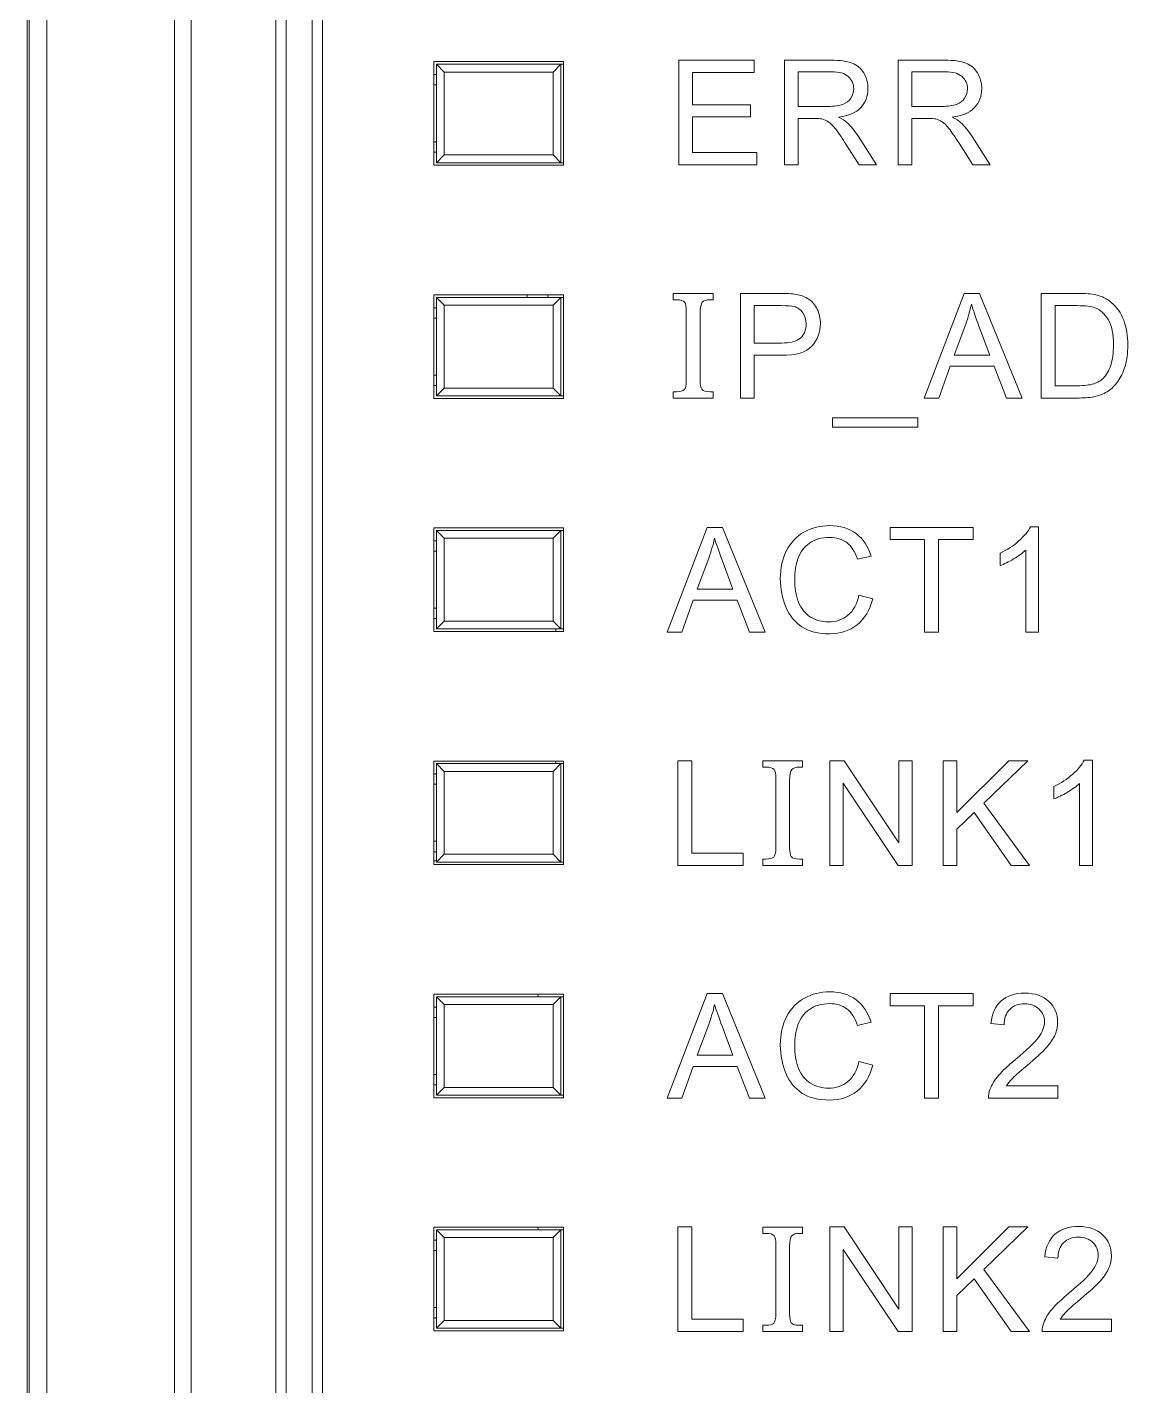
# Model space of a CAD drawing. Header units: millimetres. Extents: x 33157 to 59611, y -29750 to 1750.
# Drawn here: x 53729.31 to 53750.55, y 429.13 to 455.36 of the extents above; entities that cross this region are included whole.
import ezdxf

# ---------------------------------------------------------------- set-up
doc = ezdxf.new("R2010")
doc.units = ezdxf.units.MM
doc.layers.get('0').update_dxf_attribs({"lineweight": 18})

msp = doc.modelspace()

# ---------------------------------------------------------------- linework, layer by layer
at = {"lineweight": 9}
for p, q in [((53729.313, 478.445), (53729.313, 379.945)), ((53729.351, 477.781), (53729.351, 380.609)), ((53729.693, 477.781), (53729.693, 380.609)), ((53732.159, 473.464), (53732.159, 384.925)), ((53732.475, 473.464), (53732.475, 384.925)), ((53734.113, 473.195), (53734.113, 385.195)), ((53734.313, 473.195), (53734.313, 385.195)), ((53734.813, 473.195), (53734.813, 385.195)), ((53735.013, 473.195), (53735.013, 385.195)), ((53737.163, 454.695), (53737.163, 452.695)), ((53737.213, 454.645), (53737.213, 452.745)), ((53739.613, 454.645), (53739.613, 452.745)), ((53739.663, 454.695), (53739.663, 452.695)), ((53737.363, 454.495), (53737.363, 452.895)), ((53739.463, 454.495), (53739.463, 452.895)), ((53737.163, 450.195), (53737.163, 448.195)), ((53737.213, 450.145), (53737.213, 448.245)), ((53738.963, 450.195), (53738.963, 450.145)), ((53739.363, 450.195), (53739.363, 450.145)), ((53739.613, 450.145), (53739.613, 448.245)), ((53739.663, 450.195), (53739.663, 448.195)), ((53737.363, 449.995), (53737.363, 448.395)), ((53739.463, 449.995), (53739.463, 448.395)), ((53737.163, 445.695), (53737.163, 443.695)), ((53737.213, 445.645), (53737.213, 443.745)), ((53739.613, 445.645), (53739.613, 443.745)), ((53739.663, 445.695), (53739.663, 443.695)), ((53737.363, 445.495), (53737.363, 443.895)), ((53739.463, 445.495), (53739.463, 443.895)), ((53739.513, 443.745), (53739.513, 443.695)), ((53737.163, 441.195), (53737.163, 439.195)), ((53737.213, 441.145), (53737.213, 439.245)), ((53739.513, 441.195), (53739.513, 441.145)), ((53739.613, 441.145), (53739.613, 439.245)), ((53739.663, 441.195), (53739.663, 439.195)), ((53737.363, 440.995), (53737.363, 439.395)), ((53739.463, 440.995), (53739.463, 439.395)), ((53737.163, 436.695), (53737.163, 434.695)), ((53739.663, 436.695), (53739.663, 434.695)), ((53737.213, 436.645), (53737.213, 434.745)), ((53737.363, 436.495), (53737.363, 434.895)), ((53739.463, 436.495), (53739.463, 434.895)), ((53739.613, 436.645), (53739.613, 434.745)), ((53737.163, 432.195), (53737.163, 430.195)), ((53737.213, 432.145), (53737.213, 430.245)), ((53737.363, 431.995), (53737.363, 430.395)), ((53739.463, 431.995), (53739.463, 430.395)), ((53739.613, 432.145), (53739.613, 430.245)), ((53739.663, 432.195), (53739.663, 430.195))]:
    msp.add_line(p, q, dxfattribs=at)
for points, knots in [([(53743.925, 452.702), (53743.925, 452.702), (53743.925, 454.722), (53743.925, 454.722), (53743.925, 454.722), (53744.821, 454.722), (53744.821, 454.722), (53745.001, 454.722), (53745.138, 454.704), (53745.231, 454.668), (53745.325, 454.632), (53745.4, 454.568), (53745.456, 454.476), (53745.512, 454.384), (53745.539, 454.283), (53745.539, 454.172), (53745.539, 454.028), (53745.493, 453.907), (53745.4, 453.809), (53745.307, 453.711), (53745.164, 453.649), (53744.971, 453.622), (53745.042, 453.588), (53745.095, 453.554), (53745.132, 453.521), (53745.21, 453.45), (53745.284, 453.36), (53745.353, 453.252), (53745.353, 453.252), (53745.703, 452.702), (53745.703, 452.702), (53745.703, 452.702), (53745.369, 452.702), (53745.369, 452.702), (53745.369, 452.702), (53745.101, 453.122), (53745.101, 453.122), (53745.024, 453.244), (53744.959, 453.337), (53744.909, 453.401), (53744.858, 453.466), (53744.813, 453.51), (53744.773, 453.536), (53744.734, 453.562), (53744.693, 453.579), (53744.651, 453.59), (53744.621, 453.596), (53744.572, 453.599), (53744.503, 453.599), (53744.503, 453.599), (53744.193, 453.599), (53744.193, 453.599), (53744.193, 453.599), (53744.193, 452.702), (53744.193, 452.702), (53744.193, 452.702), (53743.925, 452.702), (53743.925, 452.702)], [0, 0, 0, 0, 133197.134894, 133197.134894, 133197.134894, 266394.269788, 266394.269788, 266394.269788, 399591.404682, 399591.404682, 399591.404682, 532788.539577, 532788.539577, 532788.539577, 665985.674471, 665985.674471, 665985.674471, 799182.809365, 799182.809365, 799182.809365, 932379.944259, 932379.944259, 932379.944259, 1065577.079153, 1065577.079153, 1065577.079153, 1198774.214047, 1198774.214047, 1198774.214047, 1331971.348941, 1331971.348941, 1331971.348941, 1465168.483835, 1465168.483835, 1465168.483835, 1598365.61873, 1598365.61873, 1598365.61873, 1731562.753624, 1731562.753624, 1731562.753624, 1864759.888518, 1864759.888518, 1864759.888518, 1997957.023412, 1997957.023412, 1997957.023412, 2131154.158306, 2131154.158306, 2131154.158306, 2264351.2932, 2264351.2932, 2264351.2932, 2397548.428094, 2397548.428094, 2397548.428094, 2530745.562988, 2530745.562988, 2530745.562988, 2530745.562988]), ([(53746.12, 452.702), (53746.12, 452.702), (53746.12, 454.722), (53746.12, 454.722), (53746.12, 454.722), (53747.015, 454.722), (53747.015, 454.722), (53747.196, 454.722), (53747.333, 454.704), (53747.426, 454.668), (53747.52, 454.632), (53747.595, 454.568), (53747.65, 454.476), (53747.706, 454.384), (53747.734, 454.283), (53747.734, 454.172), (53747.734, 454.028), (53747.688, 453.907), (53747.595, 453.809), (53747.502, 453.711), (53747.359, 453.649), (53747.166, 453.622), (53747.237, 453.588), (53747.29, 453.554), (53747.327, 453.521), (53747.405, 453.45), (53747.479, 453.36), (53747.548, 453.252), (53747.548, 453.252), (53747.897, 452.702), (53747.897, 452.702), (53747.897, 452.702), (53747.563, 452.702), (53747.563, 452.702), (53747.563, 452.702), (53747.296, 453.122), (53747.296, 453.122), (53747.219, 453.244), (53747.154, 453.337), (53747.104, 453.401), (53747.053, 453.466), (53747.008, 453.51), (53746.968, 453.536), (53746.928, 453.562), (53746.888, 453.579), (53746.846, 453.59), (53746.816, 453.596), (53746.767, 453.599), (53746.698, 453.599), (53746.698, 453.599), (53746.388, 453.599), (53746.388, 453.599), (53746.388, 453.599), (53746.388, 452.702), (53746.388, 452.702), (53746.388, 452.702), (53746.12, 452.702), (53746.12, 452.702)], [0, 0, 0, 0, 133202.597086, 133202.597086, 133202.597086, 266405.194172, 266405.194172, 266405.194172, 399607.791258, 399607.791258, 399607.791258, 532810.388344, 532810.388344, 532810.388344, 666012.98543, 666012.98543, 666012.98543, 799215.582516, 799215.582516, 799215.582516, 932418.179602, 932418.179602, 932418.179602, 1065620.776688, 1065620.776688, 1065620.776688, 1198823.373773, 1198823.373773, 1198823.373773, 1332025.970859, 1332025.970859, 1332025.970859, 1465228.567945, 1465228.567945, 1465228.567945, 1598431.165031, 1598431.165031, 1598431.165031, 1731633.762117, 1731633.762117, 1731633.762117, 1864836.359203, 1864836.359203, 1864836.359203, 1998038.956289, 1998038.956289, 1998038.956289, 2131241.553375, 2131241.553375, 2131241.553375, 2264444.150461, 2264444.150461, 2264444.150461, 2397646.747547, 2397646.747547, 2397646.747547, 2530849.344633, 2530849.344633, 2530849.344633, 2530849.344633]), ([(53741.886, 452.702), (53741.886, 452.702), (53741.886, 454.722), (53741.886, 454.722), (53741.886, 454.722), (53743.345, 454.722), (53743.345, 454.722), (53743.345, 454.722), (53743.345, 454.485), (53743.345, 454.485), (53743.345, 454.485), (53742.154, 454.485), (53742.154, 454.485), (53742.154, 454.485), (53742.154, 453.864), (53742.154, 453.864), (53742.154, 453.864), (53743.269, 453.864), (53743.269, 453.864), (53743.269, 453.864), (53743.269, 453.627), (53743.269, 453.627), (53743.269, 453.627), (53742.154, 453.627), (53742.154, 453.627), (53742.154, 453.627), (53742.154, 452.939), (53742.154, 452.939), (53742.154, 452.939), (53743.393, 452.939), (53743.393, 452.939), (53743.393, 452.939), (53743.393, 452.702), (53743.393, 452.702), (53743.393, 452.702), (53741.886, 452.702), (53741.886, 452.702)], [0, 0, 0, 0, 135502.079465, 135502.079465, 135502.079465, 271004.158931, 271004.158931, 271004.158931, 406506.238396, 406506.238396, 406506.238396, 542008.317861, 542008.317861, 542008.317861, 677510.397327, 677510.397327, 677510.397327, 813012.476792, 813012.476792, 813012.476792, 948514.556257, 948514.556257, 948514.556257, 1084016.635722, 1084016.635722, 1084016.635722, 1219518.715188, 1219518.715188, 1219518.715188, 1355020.794653, 1355020.794653, 1355020.794653, 1490522.874118, 1490522.874118, 1490522.874118, 1626024.953584, 1626024.953584, 1626024.953584, 1626024.953584]), ([(53744.193, 453.831), (53744.193, 453.831), (53744.767, 453.831), (53744.767, 453.831), (53744.889, 453.831), (53744.984, 453.843), (53745.053, 453.869), (53745.122, 453.894), (53745.174, 453.934), (53745.209, 453.99), (53745.245, 454.046), (53745.263, 454.106), (53745.263, 454.171), (53745.263, 454.267), (53745.228, 454.346), (53745.159, 454.407), (53745.09, 454.469), (53744.981, 454.499), (53744.832, 454.499), (53744.832, 454.499), (53744.193, 454.499), (53744.193, 454.499), (53744.193, 454.499), (53744.193, 453.831), (53744.193, 453.831)], [0, 0, 0, 0, 138666.66997, 138666.66997, 138666.66997, 277333.33994, 277333.33994, 277333.33994, 416000.00991, 416000.00991, 416000.00991, 554666.67988, 554666.67988, 554666.67988, 693333.34985, 693333.34985, 693333.34985, 832000.019821, 832000.019821, 832000.019821, 970666.689791, 970666.689791, 970666.689791, 1109333.359761, 1109333.359761, 1109333.359761, 1109333.359761]), ([(53746.388, 453.831), (53746.388, 453.831), (53746.962, 453.831), (53746.962, 453.831), (53747.084, 453.831), (53747.179, 453.843), (53747.248, 453.869), (53747.317, 453.894), (53747.369, 453.934), (53747.404, 453.99), (53747.44, 454.046), (53747.458, 454.106), (53747.458, 454.171), (53747.458, 454.267), (53747.423, 454.346), (53747.354, 454.407), (53747.285, 454.469), (53747.176, 454.499), (53747.027, 454.499), (53747.027, 454.499), (53746.388, 454.499), (53746.388, 454.499), (53746.388, 454.499), (53746.388, 453.831), (53746.388, 453.831)], [0, 0, 0, 0, 138672.356789, 138672.356789, 138672.356789, 277344.713579, 277344.713579, 277344.713579, 416017.070368, 416017.070368, 416017.070368, 554689.427158, 554689.427158, 554689.427158, 693361.783947, 693361.783947, 693361.783947, 832034.140736, 832034.140736, 832034.140736, 970706.497526, 970706.497526, 970706.497526, 1109378.854315, 1109378.854315, 1109378.854315, 1109378.854315]), ([(53746.621, 448.202), (53746.621, 448.202), (53747.397, 450.222), (53747.397, 450.222), (53747.397, 450.222), (53747.691, 450.222), (53747.691, 450.222), (53747.691, 450.222), (53748.513, 448.202), (53748.513, 448.202), (53748.513, 448.202), (53748.209, 448.202), (53748.209, 448.202), (53748.209, 448.202), (53747.975, 448.814), (53747.975, 448.814), (53747.975, 448.814), (53747.124, 448.814), (53747.124, 448.814), (53747.124, 448.814), (53746.905, 448.202), (53746.905, 448.202), (53746.905, 448.202), (53746.621, 448.202), (53746.621, 448.202)], [0, 0, 0, 0, 138676.656331, 138676.656331, 138676.656331, 277353.312662, 277353.312662, 277353.312662, 416029.968993, 416029.968993, 416029.968993, 554706.625324, 554706.625324, 554706.625324, 693383.281655, 693383.281655, 693383.281655, 832059.937986, 832059.937986, 832059.937986, 970736.594317, 970736.594317, 970736.594317, 1109413.250648, 1109413.250648, 1109413.250648, 1109413.250648]), ([(53748.882, 448.202), (53748.882, 448.202), (53748.882, 450.222), (53748.882, 450.222), (53748.882, 450.222), (53749.578, 450.222), (53749.578, 450.222), (53749.735, 450.222), (53749.855, 450.213), (53749.938, 450.194), (53750.054, 450.167), (53750.153, 450.118), (53750.234, 450.049), (53750.341, 449.959), (53750.421, 449.844), (53750.473, 449.704), (53750.527, 449.563), (53750.553, 449.403), (53750.553, 449.223), (53750.553, 449.07), (53750.535, 448.934), (53750.499, 448.815), (53750.464, 448.697), (53750.417, 448.598), (53750.361, 448.521), (53750.305, 448.443), (53750.244, 448.382), (53750.177, 448.338), (53750.111, 448.293), (53750.03, 448.259), (53749.936, 448.236), (53749.842, 448.213), (53749.734, 448.202), (53749.611, 448.202), (53749.611, 448.202), (53748.882, 448.202), (53748.882, 448.202)], [0, 0, 0, 0, 135528.47546, 135528.47546, 135528.47546, 271056.95092, 271056.95092, 271056.95092, 406585.42638, 406585.42638, 406585.42638, 542113.90184, 542113.90184, 542113.90184, 677642.377299, 677642.377299, 677642.377299, 813170.852759, 813170.852759, 813170.852759, 948699.328219, 948699.328219, 948699.328219, 1084227.803679, 1084227.803679, 1084227.803679, 1219756.279139, 1219756.279139, 1219756.279139, 1355284.754599, 1355284.754599, 1355284.754599, 1490813.230059, 1490813.230059, 1490813.230059, 1626341.705519, 1626341.705519, 1626341.705519, 1626341.705519]), ([(53741.781, 450.22), (53741.781, 450.22), (53742.552, 450.22), (53742.552, 450.22), (53742.552, 450.22), (53742.552, 450.098), (53742.552, 450.098), (53742.552, 450.098), (53742.493, 450.098), (53742.493, 450.098), (53742.419, 450.098), (53742.369, 450.083), (53742.341, 450.052), (53742.314, 450.022), (53742.3, 449.952), (53742.3, 449.843), (53742.3, 449.843), (53742.3, 448.543), (53742.3, 448.543), (53742.3, 448.46), (53742.311, 448.402), (53742.333, 448.371), (53742.354, 448.339), (53742.408, 448.323), (53742.493, 448.323), (53742.493, 448.323), (53742.552, 448.323), (53742.552, 448.323), (53742.552, 448.323), (53742.552, 448.202), (53742.552, 448.202), (53742.552, 448.202), (53741.781, 448.202), (53741.781, 448.202), (53741.781, 448.202), (53741.781, 448.323), (53741.781, 448.323), (53741.781, 448.323), (53741.844, 448.323), (53741.844, 448.323), (53741.917, 448.323), (53741.967, 448.336), (53741.993, 448.362), (53742.02, 448.387), (53742.033, 448.448), (53742.033, 448.543), (53742.033, 448.543), (53742.033, 449.873), (53742.033, 449.873), (53742.033, 449.962), (53742.022, 450.022), (53742.001, 450.052), (53741.979, 450.083), (53741.927, 450.098), (53741.844, 450.098), (53741.844, 450.098), (53741.781, 450.098), (53741.781, 450.098), (53741.781, 450.098), (53741.781, 450.22), (53741.781, 450.22)], [0, 0, 0, 0, 132987.704394, 132987.704394, 132987.704394, 265975.408788, 265975.408788, 265975.408788, 398963.113182, 398963.113182, 398963.113182, 531950.817576, 531950.817576, 531950.817576, 664938.52197, 664938.52197, 664938.52197, 797926.226364, 797926.226364, 797926.226364, 930913.930758, 930913.930758, 930913.930758, 1063901.635152, 1063901.635152, 1063901.635152, 1196889.339546, 1196889.339546, 1196889.339546, 1329877.04394, 1329877.04394, 1329877.04394, 1462864.748334, 1462864.748334, 1462864.748334, 1595852.452728, 1595852.452728, 1595852.452728, 1728840.157122, 1728840.157122, 1728840.157122, 1861827.861516, 1861827.861516, 1861827.861516, 1994815.56591, 1994815.56591, 1994815.56591, 2127803.270304, 2127803.270304, 2127803.270304, 2260790.974698, 2260790.974698, 2260790.974698, 2393778.679092, 2393778.679092, 2393778.679092, 2526766.383486, 2526766.383486, 2526766.383486, 2659754.08788, 2659754.08788, 2659754.08788, 2659754.08788]), ([(53743.077, 448.202), (53743.077, 448.202), (53743.077, 450.222), (53743.077, 450.222), (53743.077, 450.222), (53743.84, 450.222), (53743.84, 450.222), (53743.974, 450.222), (53744.077, 450.216), (53744.148, 450.203), (53744.247, 450.187), (53744.33, 450.155), (53744.398, 450.109), (53744.465, 450.063), (53744.519, 449.998), (53744.56, 449.914), (53744.601, 449.831), (53744.621, 449.739), (53744.621, 449.639), (53744.621, 449.468), (53744.567, 449.323), (53744.457, 449.204), (53744.348, 449.085), (53744.15, 449.026), (53743.864, 449.026), (53743.864, 449.026), (53743.345, 449.026), (53743.345, 449.026), (53743.345, 449.026), (53743.345, 448.202), (53743.345, 448.202), (53743.345, 448.202), (53743.077, 448.202), (53743.077, 448.202)], [0, 0, 0, 0, 136106.858017, 136106.858017, 136106.858017, 272213.716034, 272213.716034, 272213.716034, 408320.57405, 408320.57405, 408320.57405, 544427.432067, 544427.432067, 544427.432067, 680534.290084, 680534.290084, 680534.290084, 816641.148101, 816641.148101, 816641.148101, 952748.006118, 952748.006118, 952748.006118, 1088854.864135, 1088854.864135, 1088854.864135, 1224961.722151, 1224961.722151, 1224961.722151, 1361068.580168, 1361068.580168, 1361068.580168, 1497175.438185, 1497175.438185, 1497175.438185, 1497175.438185]), ([(53743.345, 449.263), (53743.345, 449.263), (53743.868, 449.263), (53743.868, 449.263), (53744.041, 449.263), (53744.163, 449.295), (53744.236, 449.359), (53744.308, 449.424), (53744.345, 449.514), (53744.345, 449.631), (53744.345, 449.715), (53744.323, 449.788), (53744.281, 449.848), (53744.238, 449.908), (53744.181, 449.948), (53744.112, 449.968), (53744.067, 449.979), (53743.983, 449.985), (53743.862, 449.985), (53743.862, 449.985), (53743.345, 449.985), (53743.345, 449.985), (53743.345, 449.985), (53743.345, 449.263), (53743.345, 449.263)], [0, 0, 0, 0, 138669.903416, 138669.903416, 138669.903416, 277339.806832, 277339.806832, 277339.806832, 416009.710248, 416009.710248, 416009.710248, 554679.613664, 554679.613664, 554679.613664, 693349.51708, 693349.51708, 693349.51708, 832019.420496, 832019.420496, 832019.420496, 970689.323911, 970689.323911, 970689.323911, 1109359.227327, 1109359.227327, 1109359.227327, 1109359.227327]), ([(53747.203, 449.031), (53747.203, 449.031), (53747.891, 449.031), (53747.891, 449.031), (53747.891, 449.031), (53747.681, 449.592), (53747.681, 449.592), (53747.617, 449.762), (53747.569, 449.903), (53747.536, 450.014), (53747.508, 449.882), (53747.471, 449.753), (53747.424, 449.625), (53747.424, 449.625), (53747.203, 449.031), (53747.203, 449.031)], [0, 0, 0, 0, 144400.86794, 144400.86794, 144400.86794, 288801.73588, 288801.73588, 288801.73588, 433202.60382, 433202.60382, 433202.60382, 577603.471759, 577603.471759, 577603.471759, 722004.339699, 722004.339699, 722004.339699, 722004.339699]), ([(53749.15, 448.439), (53749.15, 448.439), (53749.581, 448.439), (53749.581, 448.439), (53749.714, 448.439), (53749.819, 448.451), (53749.894, 448.476), (53749.97, 448.501), (53750.03, 448.536), (53750.075, 448.581), (53750.139, 448.644), (53750.188, 448.73), (53750.223, 448.837), (53750.258, 448.944), (53750.276, 449.074), (53750.276, 449.227), (53750.276, 449.439), (53750.242, 449.602), (53750.172, 449.715), (53750.103, 449.829), (53750.019, 449.905), (53749.92, 449.944), (53749.848, 449.972), (53749.733, 449.985), (53749.574, 449.985), (53749.574, 449.985), (53749.15, 449.985), (53749.15, 449.985), (53749.15, 449.985), (53749.15, 448.439), (53749.15, 448.439)], [0, 0, 0, 0, 136793.23442, 136793.23442, 136793.23442, 273586.468839, 273586.468839, 273586.468839, 410379.703259, 410379.703259, 410379.703259, 547172.937678, 547172.937678, 547172.937678, 683966.172098, 683966.172098, 683966.172098, 820759.406517, 820759.406517, 820759.406517, 957552.640937, 957552.640937, 957552.640937, 1094345.875357, 1094345.875357, 1094345.875357, 1231139.109776, 1231139.109776, 1231139.109776, 1367932.344196, 1367932.344196, 1367932.344196, 1367932.344196]), ([(53744.857, 447.64), (53744.857, 447.64), (53744.857, 447.818), (53744.857, 447.818), (53744.857, 447.818), (53746.499, 447.818), (53746.499, 447.818), (53746.499, 447.818), (53746.499, 447.64), (53746.499, 447.64), (53746.499, 447.64), (53744.857, 447.64), (53744.857, 447.64)], [0, 0, 0, 0, 148138.391276, 148138.391276, 148138.391276, 296276.782553, 296276.782553, 296276.782553, 444415.173829, 444415.173829, 444415.173829, 592553.565106, 592553.565106, 592553.565106, 592553.565106]), ([(53741.663, 443.685), (53741.663, 443.685), (53742.438, 445.705), (53742.438, 445.705), (53742.438, 445.705), (53742.732, 445.705), (53742.732, 445.705), (53742.732, 445.705), (53743.555, 443.685), (53743.555, 443.685), (53743.555, 443.685), (53743.25, 443.685), (53743.25, 443.685), (53743.25, 443.685), (53743.017, 444.297), (53743.017, 444.297), (53743.017, 444.297), (53742.166, 444.297), (53742.166, 444.297), (53742.166, 444.297), (53741.946, 443.685), (53741.946, 443.685), (53741.946, 443.685), (53741.663, 443.685), (53741.663, 443.685)], [0, 0, 0, 0, 138669.591331, 138669.591331, 138669.591331, 277339.182662, 277339.182662, 277339.182662, 416008.773992, 416008.773992, 416008.773992, 554678.365323, 554678.365323, 554678.365323, 693347.956654, 693347.956654, 693347.956654, 832017.547985, 832017.547985, 832017.547985, 970687.139315, 970687.139315, 970687.139315, 1109356.730646, 1109356.730646, 1109356.730646, 1109356.730646]), ([(53745.363, 444.394), (53745.363, 444.394), (53745.631, 444.326), (53745.631, 444.326), (53745.575, 444.106), (53745.474, 443.939), (53745.329, 443.824), (53745.184, 443.709), (53745.006, 443.651), (53744.796, 443.651), (53744.578, 443.651), (53744.401, 443.695), (53744.265, 443.784), (53744.129, 443.872), (53744.025, 444.001), (53743.954, 444.169), (53743.883, 444.337), (53743.847, 444.517), (53743.847, 444.71), (53743.847, 444.92), (53743.887, 445.104), (53743.968, 445.26), (53744.048, 445.417), (53744.163, 445.536), (53744.311, 445.617), (53744.459, 445.699), (53744.622, 445.739), (53744.8, 445.739), (53745.002, 445.739), (53745.172, 445.688), (53745.309, 445.585), (53745.447, 445.482), (53745.543, 445.338), (53745.597, 445.151), (53745.597, 445.151), (53745.335, 445.089), (53745.335, 445.089), (53745.288, 445.236), (53745.22, 445.343), (53745.131, 445.41), (53745.042, 445.477), (53744.93, 445.511), (53744.795, 445.511), (53744.64, 445.511), (53744.511, 445.474), (53744.407, 445.399), (53744.303, 445.325), (53744.229, 445.225), (53744.187, 445.1), (53744.145, 444.974), (53744.124, 444.845), (53744.124, 444.712), (53744.124, 444.54), (53744.149, 444.39), (53744.199, 444.262), (53744.249, 444.133), (53744.326, 444.038), (53744.432, 443.974), (53744.537, 443.911), (53744.651, 443.879), (53744.774, 443.879), (53744.923, 443.879), (53745.049, 443.923), (53745.153, 444.009), (53745.256, 444.095), (53745.326, 444.223), (53745.363, 444.394)], [0, 0, 0, 0, 132652.966454, 132652.966454, 132652.966454, 265305.932909, 265305.932909, 265305.932909, 397958.899363, 397958.899363, 397958.899363, 530611.865817, 530611.865817, 530611.865817, 663264.832272, 663264.832272, 663264.832272, 795917.798726, 795917.798726, 795917.798726, 928570.76518, 928570.76518, 928570.76518, 1061223.731634, 1061223.731634, 1061223.731634, 1193876.698089, 1193876.698089, 1193876.698089, 1326529.664543, 1326529.664543, 1326529.664543, 1459182.630997, 1459182.630997, 1459182.630997, 1591835.597452, 1591835.597452, 1591835.597452, 1724488.563906, 1724488.563906, 1724488.563906, 1857141.53036, 1857141.53036, 1857141.53036, 1989794.496815, 1989794.496815, 1989794.496815, 2122447.463269, 2122447.463269, 2122447.463269, 2255100.429723, 2255100.429723, 2255100.429723, 2387753.396178, 2387753.396178, 2387753.396178, 2520406.362632, 2520406.362632, 2520406.362632, 2653059.329086, 2653059.329086, 2653059.329086, 2785712.29554, 2785712.29554, 2785712.29554, 2918365.261995, 2918365.261995, 2918365.261995, 2918365.261995]), ([(53746.632, 443.685), (53746.632, 443.685), (53746.632, 445.468), (53746.632, 445.468), (53746.632, 445.468), (53745.966, 445.468), (53745.966, 445.468), (53745.966, 445.468), (53745.966, 445.705), (53745.966, 445.705), (53745.966, 445.705), (53747.566, 445.705), (53747.566, 445.705), (53747.566, 445.705), (53747.566, 445.468), (53747.566, 445.468), (53747.566, 445.468), (53746.9, 445.468), (53746.9, 445.468), (53746.9, 445.468), (53746.9, 443.685), (53746.9, 443.685), (53746.9, 443.685), (53746.632, 443.685), (53746.632, 443.685)], [0, 0, 0, 0, 138679.797948, 138679.797948, 138679.797948, 277359.595895, 277359.595895, 277359.595895, 416039.393843, 416039.393843, 416039.393843, 554719.191791, 554719.191791, 554719.191791, 693398.989738, 693398.989738, 693398.989738, 832078.787686, 832078.787686, 832078.787686, 970758.585634, 970758.585634, 970758.585634, 1109438.383581, 1109438.383581, 1109438.383581, 1109438.383581]), ([(53748.832, 443.685), (53748.832, 443.685), (53748.583, 443.685), (53748.583, 443.685), (53748.583, 443.685), (53748.583, 445.266), (53748.583, 445.266), (53748.524, 445.209), (53748.445, 445.152), (53748.348, 445.095), (53748.251, 445.038), (53748.164, 444.995), (53748.087, 444.967), (53748.087, 444.967), (53748.087, 445.207), (53748.087, 445.207), (53748.225, 445.272), (53748.347, 445.351), (53748.451, 445.444), (53748.555, 445.537), (53748.629, 445.626), (53748.672, 445.714), (53748.672, 445.714), (53748.832, 445.714), (53748.832, 445.714), (53748.832, 445.714), (53748.832, 443.685), (53748.832, 443.685)], [0, 0, 0, 0, 137659.31609, 137659.31609, 137659.31609, 275318.63218, 275318.63218, 275318.63218, 412977.94827, 412977.94827, 412977.94827, 550637.26436, 550637.26436, 550637.26436, 688296.58045, 688296.58045, 688296.58045, 825955.89654, 825955.89654, 825955.89654, 963615.21263, 963615.21263, 963615.21263, 1101274.528721, 1101274.528721, 1101274.528721, 1238933.844811, 1238933.844811, 1238933.844811, 1238933.844811]), ([(53742.244, 444.514), (53742.244, 444.514), (53742.933, 444.514), (53742.933, 444.514), (53742.933, 444.514), (53742.722, 445.075), (53742.722, 445.075), (53742.659, 445.245), (53742.611, 445.386), (53742.577, 445.497), (53742.549, 445.365), (53742.512, 445.236), (53742.466, 445.108), (53742.466, 445.108), (53742.244, 444.514), (53742.244, 444.514)], [0, 0, 0, 0, 144393.064402, 144393.064402, 144393.064402, 288786.128805, 288786.128805, 288786.128805, 433179.193207, 433179.193207, 433179.193207, 577572.25761, 577572.25761, 577572.25761, 721965.322012, 721965.322012, 721965.322012, 721965.322012]), ([(53741.869, 439.181), (53741.869, 439.181), (53741.869, 441.201), (53741.869, 441.201), (53741.869, 441.201), (53742.137, 441.201), (53742.137, 441.201), (53742.137, 441.201), (53742.137, 439.418), (53742.137, 439.418), (53742.137, 439.418), (53743.13, 439.418), (53743.13, 439.418), (53743.13, 439.418), (53743.13, 439.181), (53743.13, 439.181), (53743.13, 439.181), (53741.869, 439.181), (53741.869, 439.181)], [0, 0, 0, 0, 141829.019244, 141829.019244, 141829.019244, 283658.038488, 283658.038488, 283658.038488, 425487.057732, 425487.057732, 425487.057732, 567316.076975, 567316.076975, 567316.076975, 709145.096219, 709145.096219, 709145.096219, 850974.115463, 850974.115463, 850974.115463, 850974.115463]), ([(53743.508, 441.199), (53743.508, 441.199), (53744.278, 441.199), (53744.278, 441.199), (53744.278, 441.199), (53744.278, 441.077), (53744.278, 441.077), (53744.278, 441.077), (53744.219, 441.077), (53744.219, 441.077), (53744.146, 441.077), (53744.096, 441.062), (53744.068, 441.031), (53744.04, 441.001), (53744.026, 440.931), (53744.026, 440.822), (53744.026, 440.822), (53744.026, 439.521), (53744.026, 439.521), (53744.026, 439.438), (53744.037, 439.381), (53744.059, 439.349), (53744.081, 439.318), (53744.134, 439.302), (53744.219, 439.302), (53744.219, 439.302), (53744.278, 439.302), (53744.278, 439.302), (53744.278, 439.302), (53744.278, 439.181), (53744.278, 439.181), (53744.278, 439.181), (53743.508, 439.181), (53743.508, 439.181), (53743.508, 439.181), (53743.508, 439.302), (53743.508, 439.302), (53743.508, 439.302), (53743.57, 439.302), (53743.57, 439.302), (53743.643, 439.302), (53743.693, 439.315), (53743.72, 439.341), (53743.746, 439.366), (53743.76, 439.427), (53743.76, 439.521), (53743.76, 439.521), (53743.76, 440.852), (53743.76, 440.852), (53743.76, 440.941), (53743.749, 441.001), (53743.727, 441.031), (53743.705, 441.062), (53743.653, 441.077), (53743.57, 441.077), (53743.57, 441.077), (53743.508, 441.077), (53743.508, 441.077), (53743.508, 441.077), (53743.508, 441.199), (53743.508, 441.199)], [0, 0, 0, 0, 133003.070785, 133003.070785, 133003.070785, 266006.141571, 266006.141571, 266006.141571, 399009.212356, 399009.212356, 399009.212356, 532012.283141, 532012.283141, 532012.283141, 665015.353926, 665015.353926, 665015.353926, 798018.424712, 798018.424712, 798018.424712, 931021.495497, 931021.495497, 931021.495497, 1064024.566282, 1064024.566282, 1064024.566282, 1197027.637067, 1197027.637067, 1197027.637067, 1330030.707853, 1330030.707853, 1330030.707853, 1463033.778638, 1463033.778638, 1463033.778638, 1596036.849423, 1596036.849423, 1596036.849423, 1729039.920208, 1729039.920208, 1729039.920208, 1862042.990994, 1862042.990994, 1862042.990994, 1995046.061779, 1995046.061779, 1995046.061779, 2128049.132564, 2128049.132564, 2128049.132564, 2261052.203349, 2261052.203349, 2261052.203349, 2394055.274135, 2394055.274135, 2394055.274135, 2527058.34492, 2527058.34492, 2527058.34492, 2660061.415705, 2660061.415705, 2660061.415705, 2660061.415705]), ([(53744.801, 439.181), (53744.801, 439.181), (53744.801, 441.201), (53744.801, 441.201), (53744.801, 441.201), (53745.076, 441.201), (53745.076, 441.201), (53745.076, 441.201), (53746.136, 439.615), (53746.136, 439.615), (53746.136, 439.615), (53746.136, 441.201), (53746.136, 441.201), (53746.136, 441.201), (53746.393, 441.201), (53746.393, 441.201), (53746.393, 441.201), (53746.393, 439.181), (53746.393, 439.181), (53746.393, 439.181), (53746.118, 439.181), (53746.118, 439.181), (53746.118, 439.181), (53745.058, 440.767), (53745.058, 440.767), (53745.058, 440.767), (53745.058, 439.181), (53745.058, 439.181), (53745.058, 439.181), (53744.801, 439.181), (53744.801, 439.181)], [0, 0, 0, 0, 136788.83187, 136788.83187, 136788.83187, 273577.663741, 273577.663741, 273577.663741, 410366.495611, 410366.495611, 410366.495611, 547155.327481, 547155.327481, 547155.327481, 683944.159351, 683944.159351, 683944.159351, 820732.991222, 820732.991222, 820732.991222, 957521.823092, 957521.823092, 957521.823092, 1094310.654962, 1094310.654962, 1094310.654962, 1231099.486832, 1231099.486832, 1231099.486832, 1367888.318703, 1367888.318703, 1367888.318703, 1367888.318703]), ([(53746.987, 439.181), (53746.987, 439.181), (53746.987, 441.201), (53746.987, 441.201), (53746.987, 441.201), (53747.255, 441.201), (53747.255, 441.201), (53747.255, 441.201), (53747.255, 440.199), (53747.255, 440.199), (53747.255, 440.199), (53748.259, 441.201), (53748.259, 441.201), (53748.259, 441.201), (53748.621, 441.201), (53748.621, 441.201), (53748.621, 441.201), (53747.774, 440.382), (53747.774, 440.382), (53747.774, 440.382), (53748.658, 439.181), (53748.658, 439.181), (53748.658, 439.181), (53748.305, 439.181), (53748.305, 439.181), (53748.305, 439.181), (53747.586, 440.2), (53747.586, 440.2), (53747.586, 440.2), (53747.255, 439.88), (53747.255, 439.88), (53747.255, 439.88), (53747.255, 439.181), (53747.255, 439.181), (53747.255, 439.181), (53746.987, 439.181), (53746.987, 439.181)], [0, 0, 0, 0, 135532.40868, 135532.40868, 135532.40868, 271064.817359, 271064.817359, 271064.817359, 406597.226039, 406597.226039, 406597.226039, 542129.634719, 542129.634719, 542129.634719, 677662.043399, 677662.043399, 677662.043399, 813194.452078, 813194.452078, 813194.452078, 948726.860758, 948726.860758, 948726.860758, 1084259.269438, 1084259.269438, 1084259.269438, 1219791.678118, 1219791.678118, 1219791.678118, 1355324.086797, 1355324.086797, 1355324.086797, 1490856.495477, 1490856.495477, 1490856.495477, 1626388.904157, 1626388.904157, 1626388.904157, 1626388.904157]), ([(53749.87, 439.181), (53749.87, 439.181), (53749.622, 439.181), (53749.622, 439.181), (53749.622, 439.181), (53749.622, 440.762), (53749.622, 440.762), (53749.562, 440.705), (53749.484, 440.648), (53749.387, 440.591), (53749.29, 440.534), (53749.202, 440.491), (53749.125, 440.463), (53749.125, 440.463), (53749.125, 440.703), (53749.125, 440.703), (53749.264, 440.768), (53749.385, 440.847), (53749.489, 440.94), (53749.593, 441.032), (53749.667, 441.122), (53749.71, 441.21), (53749.71, 441.21), (53749.87, 441.21), (53749.87, 441.21), (53749.87, 441.21), (53749.87, 439.181), (53749.87, 439.181)], [0, 0, 0, 0, 137667.461016, 137667.461016, 137667.461016, 275334.922032, 275334.922032, 275334.922032, 413002.383049, 413002.383049, 413002.383049, 550669.844065, 550669.844065, 550669.844065, 688337.305081, 688337.305081, 688337.305081, 826004.766097, 826004.766097, 826004.766097, 963672.227113, 963672.227113, 963672.227113, 1101339.68813, 1101339.68813, 1101339.68813, 1239007.149146, 1239007.149146, 1239007.149146, 1239007.149146]), ([(53741.663, 434.685), (53741.663, 434.685), (53742.438, 436.705), (53742.438, 436.705), (53742.438, 436.705), (53742.732, 436.705), (53742.732, 436.705), (53742.732, 436.705), (53743.555, 434.685), (53743.555, 434.685), (53743.555, 434.685), (53743.25, 434.685), (53743.25, 434.685), (53743.25, 434.685), (53743.017, 435.297), (53743.017, 435.297), (53743.017, 435.297), (53742.166, 435.297), (53742.166, 435.297), (53742.166, 435.297), (53741.946, 434.685), (53741.946, 434.685), (53741.946, 434.685), (53741.663, 434.685), (53741.663, 434.685)], [0, 0, 0, 0, 138681.114643, 138681.114643, 138681.114643, 277362.229285, 277362.229285, 277362.229285, 416043.343928, 416043.343928, 416043.343928, 554724.45857, 554724.45857, 554724.45857, 693405.573213, 693405.573213, 693405.573213, 832086.687855, 832086.687855, 832086.687855, 970767.802498, 970767.802498, 970767.802498, 1109448.91714, 1109448.91714, 1109448.91714, 1109448.91714]), ([(53745.363, 435.394), (53745.363, 435.394), (53745.631, 435.326), (53745.631, 435.326), (53745.575, 435.106), (53745.474, 434.939), (53745.329, 434.824), (53745.184, 434.709), (53745.006, 434.651), (53744.796, 434.651), (53744.578, 434.651), (53744.401, 434.695), (53744.265, 434.784), (53744.129, 434.872), (53744.025, 435.001), (53743.954, 435.169), (53743.883, 435.337), (53743.847, 435.517), (53743.847, 435.71), (53743.847, 435.92), (53743.887, 436.104), (53743.968, 436.26), (53744.048, 436.417), (53744.163, 436.536), (53744.311, 436.617), (53744.459, 436.699), (53744.622, 436.739), (53744.8, 436.739), (53745.002, 436.739), (53745.172, 436.688), (53745.309, 436.585), (53745.447, 436.482), (53745.543, 436.338), (53745.597, 436.151), (53745.597, 436.151), (53745.335, 436.089), (53745.335, 436.089), (53745.288, 436.236), (53745.22, 436.343), (53745.131, 436.41), (53745.042, 436.477), (53744.93, 436.511), (53744.795, 436.511), (53744.64, 436.511), (53744.511, 436.474), (53744.407, 436.399), (53744.303, 436.325), (53744.229, 436.225), (53744.187, 436.1), (53744.145, 435.974), (53744.124, 435.845), (53744.124, 435.712), (53744.124, 435.54), (53744.149, 435.39), (53744.199, 435.262), (53744.249, 435.133), (53744.326, 435.038), (53744.432, 434.974), (53744.537, 434.911), (53744.651, 434.879), (53744.774, 434.879), (53744.923, 434.879), (53745.049, 434.923), (53745.153, 435.009), (53745.256, 435.095), (53745.326, 435.223), (53745.363, 435.394)], [0, 0, 0, 0, 132663.989684, 132663.989684, 132663.989684, 265327.979367, 265327.979367, 265327.979367, 397991.969051, 397991.969051, 397991.969051, 530655.958734, 530655.958734, 530655.958734, 663319.948418, 663319.948418, 663319.948418, 795983.938101, 795983.938101, 795983.938101, 928647.927785, 928647.927785, 928647.927785, 1061311.917469, 1061311.917469, 1061311.917469, 1193975.907152, 1193975.907152, 1193975.907152, 1326639.896836, 1326639.896836, 1326639.896836, 1459303.886519, 1459303.886519, 1459303.886519, 1591967.876203, 1591967.876203, 1591967.876203, 1724631.865886, 1724631.865886, 1724631.865886, 1857295.85557, 1857295.85557, 1857295.85557, 1989959.845254, 1989959.845254, 1989959.845254, 2122623.834937, 2122623.834937, 2122623.834937, 2255287.824621, 2255287.824621, 2255287.824621, 2387951.814304, 2387951.814304, 2387951.814304, 2520615.803988, 2520615.803988, 2520615.803988, 2653279.793671, 2653279.793671, 2653279.793671, 2785943.783355, 2785943.783355, 2785943.783355, 2918607.773039, 2918607.773039, 2918607.773039, 2918607.773039]), ([(53746.632, 434.685), (53746.632, 434.685), (53746.632, 436.468), (53746.632, 436.468), (53746.632, 436.468), (53745.966, 436.468), (53745.966, 436.468), (53745.966, 436.468), (53745.966, 436.705), (53745.966, 436.705), (53745.966, 436.705), (53747.566, 436.705), (53747.566, 436.705), (53747.566, 436.705), (53747.566, 436.468), (53747.566, 436.468), (53747.566, 436.468), (53746.9, 436.468), (53746.9, 436.468), (53746.9, 436.468), (53746.9, 434.685), (53746.9, 434.685), (53746.9, 434.685), (53746.632, 434.685), (53746.632, 434.685)], [0, 0, 0, 0, 138691.320939, 138691.320939, 138691.320939, 277382.641878, 277382.641878, 277382.641878, 416073.962817, 416073.962817, 416073.962817, 554765.283756, 554765.283756, 554765.283756, 693456.604694, 693456.604694, 693456.604694, 832147.925633, 832147.925633, 832147.925633, 970839.246572, 970839.246572, 970839.246572, 1109530.567511, 1109530.567511, 1109530.567511, 1109530.567511]), ([(53749.201, 434.922), (53749.201, 434.922), (53749.201, 434.685), (53749.201, 434.685), (53749.201, 434.685), (53747.864, 434.685), (53747.864, 434.685), (53747.862, 434.744), (53747.872, 434.802), (53747.893, 434.857), (53747.927, 434.948), (53747.982, 435.038), (53748.058, 435.126), (53748.134, 435.214), (53748.242, 435.316), (53748.383, 435.431), (53748.601, 435.611), (53748.75, 435.753), (53748.827, 435.859), (53748.906, 435.964), (53748.945, 436.064), (53748.945, 436.158), (53748.945, 436.256), (53748.909, 436.339), (53748.839, 436.407), (53748.768, 436.474), (53748.676, 436.508), (53748.563, 436.508), (53748.443, 436.508), (53748.347, 436.472), (53748.275, 436.401), (53748.203, 436.33), (53748.167, 436.231), (53748.166, 436.104), (53748.166, 436.104), (53747.912, 436.13), (53747.912, 436.13), (53747.929, 436.32), (53747.995, 436.465), (53748.109, 436.564), (53748.223, 436.664), (53748.376, 436.714), (53748.568, 436.714), (53748.762, 436.714), (53748.916, 436.66), (53749.029, 436.553), (53749.142, 436.445), (53749.199, 436.311), (53749.199, 436.152), (53749.199, 436.071), (53749.182, 435.992), (53749.149, 435.914), (53749.116, 435.835), (53749.061, 435.753), (53748.984, 435.666), (53748.907, 435.58), (53748.779, 435.461), (53748.602, 435.311), (53748.453, 435.186), (53748.357, 435.101), (53748.314, 435.056), (53748.272, 435.012), (53748.237, 434.967), (53748.209, 434.922), (53748.209, 434.922), (53749.201, 434.922), (53749.201, 434.922)], [0, 0, 0, 0, 132673.885553, 132673.885553, 132673.885553, 265347.771107, 265347.771107, 265347.771107, 398021.65666, 398021.65666, 398021.65666, 530695.542214, 530695.542214, 530695.542214, 663369.427767, 663369.427767, 663369.427767, 796043.313321, 796043.313321, 796043.313321, 928717.198874, 928717.198874, 928717.198874, 1061391.084427, 1061391.084427, 1061391.084427, 1194064.969981, 1194064.969981, 1194064.969981, 1326738.855534, 1326738.855534, 1326738.855534, 1459412.741088, 1459412.741088, 1459412.741088, 1592086.626641, 1592086.626641, 1592086.626641, 1724760.512195, 1724760.512195, 1724760.512195, 1857434.397748, 1857434.397748, 1857434.397748, 1990108.283302, 1990108.283302, 1990108.283302, 2122782.168855, 2122782.168855, 2122782.168855, 2255456.054408, 2255456.054408, 2255456.054408, 2388129.939962, 2388129.939962, 2388129.939962, 2520803.825515, 2520803.825515, 2520803.825515, 2653477.711069, 2653477.711069, 2653477.711069, 2786151.596622, 2786151.596622, 2786151.596622, 2918825.482176, 2918825.482176, 2918825.482176, 2918825.482176]), ([(53742.244, 435.514), (53742.244, 435.514), (53742.933, 435.514), (53742.933, 435.514), (53742.933, 435.514), (53742.722, 436.075), (53742.722, 436.075), (53742.659, 436.245), (53742.611, 436.386), (53742.577, 436.497), (53742.549, 436.365), (53742.512, 436.236), (53742.466, 436.108), (53742.466, 436.108), (53742.244, 435.514), (53742.244, 435.514)], [0, 0, 0, 0, 144404.16412, 144404.16412, 144404.16412, 288808.32824, 288808.32824, 288808.32824, 433212.49236, 433212.49236, 433212.49236, 577616.656479, 577616.656479, 577616.656479, 722020.820599, 722020.820599, 722020.820599, 722020.820599]), ([(53741.869, 430.181), (53741.869, 430.181), (53741.869, 432.201), (53741.869, 432.201), (53741.869, 432.201), (53742.137, 432.201), (53742.137, 432.201), (53742.137, 432.201), (53742.137, 430.418), (53742.137, 430.418), (53742.137, 430.418), (53743.13, 430.418), (53743.13, 430.418), (53743.13, 430.418), (53743.13, 430.181), (53743.13, 430.181), (53743.13, 430.181), (53741.869, 430.181), (53741.869, 430.181)], [0, 0, 0, 0, 141840.805809, 141840.805809, 141840.805809, 283681.611618, 283681.611618, 283681.611618, 425522.417428, 425522.417428, 425522.417428, 567363.223237, 567363.223237, 567363.223237, 709204.029046, 709204.029046, 709204.029046, 851044.834855, 851044.834855, 851044.834855, 851044.834855]), ([(53744.801, 430.181), (53744.801, 430.181), (53744.801, 432.201), (53744.801, 432.201), (53744.801, 432.201), (53745.076, 432.201), (53745.076, 432.201), (53745.076, 432.201), (53746.136, 430.615), (53746.136, 430.615), (53746.136, 430.615), (53746.136, 432.201), (53746.136, 432.201), (53746.136, 432.201), (53746.393, 432.201), (53746.393, 432.201), (53746.393, 432.201), (53746.393, 430.181), (53746.393, 430.181), (53746.393, 430.181), (53746.118, 430.181), (53746.118, 430.181), (53746.118, 430.181), (53745.058, 431.767), (53745.058, 431.767), (53745.058, 431.767), (53745.058, 430.181), (53745.058, 430.181), (53745.058, 430.181), (53744.801, 430.181), (53744.801, 430.181)], [0, 0, 0, 0, 136800.19939, 136800.19939, 136800.19939, 273600.39878, 273600.39878, 273600.39878, 410400.59817, 410400.59817, 410400.59817, 547200.79756, 547200.79756, 547200.79756, 684000.99695, 684000.99695, 684000.99695, 820801.19634, 820801.19634, 820801.19634, 957601.39573, 957601.39573, 957601.39573, 1094401.59512, 1094401.59512, 1094401.59512, 1231201.79451, 1231201.79451, 1231201.79451, 1368001.9939, 1368001.9939, 1368001.9939, 1368001.9939]), ([(53746.987, 430.181), (53746.987, 430.181), (53746.987, 432.201), (53746.987, 432.201), (53746.987, 432.201), (53747.255, 432.201), (53747.255, 432.201), (53747.255, 432.201), (53747.255, 431.199), (53747.255, 431.199), (53747.255, 431.199), (53748.259, 432.201), (53748.259, 432.201), (53748.259, 432.201), (53748.621, 432.201), (53748.621, 432.201), (53748.621, 432.201), (53747.774, 431.382), (53747.774, 431.382), (53747.774, 431.382), (53748.658, 430.181), (53748.658, 430.181), (53748.658, 430.181), (53748.305, 430.181), (53748.305, 430.181), (53748.305, 430.181), (53747.586, 431.2), (53747.586, 431.2), (53747.586, 431.2), (53747.255, 430.88), (53747.255, 430.88), (53747.255, 430.88), (53747.255, 430.181), (53747.255, 430.181), (53747.255, 430.181), (53746.987, 430.181), (53746.987, 430.181)], [0, 0, 0, 0, 135543.671427, 135543.671427, 135543.671427, 271087.342855, 271087.342855, 271087.342855, 406631.014282, 406631.014282, 406631.014282, 542174.685709, 542174.685709, 542174.685709, 677718.357136, 677718.357136, 677718.357136, 813262.028564, 813262.028564, 813262.028564, 948805.699991, 948805.699991, 948805.699991, 1084349.371418, 1084349.371418, 1084349.371418, 1219893.042845, 1219893.042845, 1219893.042845, 1355436.714273, 1355436.714273, 1355436.714273, 1490980.3857, 1490980.3857, 1490980.3857, 1626524.057127, 1626524.057127, 1626524.057127, 1626524.057127]), ([(53743.508, 432.199), (53743.508, 432.199), (53744.278, 432.199), (53744.278, 432.199), (53744.278, 432.199), (53744.278, 432.077), (53744.278, 432.077), (53744.278, 432.077), (53744.219, 432.077), (53744.219, 432.077), (53744.146, 432.077), (53744.096, 432.062), (53744.068, 432.031), (53744.04, 432.001), (53744.026, 431.931), (53744.026, 431.822), (53744.026, 431.822), (53744.026, 430.521), (53744.026, 430.521), (53744.026, 430.438), (53744.037, 430.381), (53744.059, 430.349), (53744.081, 430.318), (53744.134, 430.302), (53744.219, 430.302), (53744.219, 430.302), (53744.278, 430.302), (53744.278, 430.302), (53744.278, 430.302), (53744.278, 430.181), (53744.278, 430.181), (53744.278, 430.181), (53743.508, 430.181), (53743.508, 430.181), (53743.508, 430.181), (53743.508, 430.302), (53743.508, 430.302), (53743.508, 430.302), (53743.57, 430.302), (53743.57, 430.302), (53743.643, 430.302), (53743.693, 430.315), (53743.72, 430.341), (53743.746, 430.366), (53743.76, 430.427), (53743.76, 430.521), (53743.76, 430.521), (53743.76, 431.852), (53743.76, 431.852), (53743.76, 431.941), (53743.749, 432.001), (53743.727, 432.031), (53743.705, 432.062), (53743.653, 432.077), (53743.57, 432.077), (53743.57, 432.077), (53743.508, 432.077), (53743.508, 432.077), (53743.508, 432.077), (53743.508, 432.199), (53743.508, 432.199)], [0, 0, 0, 0, 133014.123969, 133014.123969, 133014.123969, 266028.247937, 266028.247937, 266028.247937, 399042.371906, 399042.371906, 399042.371906, 532056.495875, 532056.495875, 532056.495875, 665070.619843, 665070.619843, 665070.619843, 798084.743812, 798084.743812, 798084.743812, 931098.867781, 931098.867781, 931098.867781, 1064112.991749, 1064112.991749, 1064112.991749, 1197127.115718, 1197127.115718, 1197127.115718, 1330141.239687, 1330141.239687, 1330141.239687, 1463155.363655, 1463155.363655, 1463155.363655, 1596169.487624, 1596169.487624, 1596169.487624, 1729183.611593, 1729183.611593, 1729183.611593, 1862197.735561, 1862197.735561, 1862197.735561, 1995211.85953, 1995211.85953, 1995211.85953, 2128225.983499, 2128225.983499, 2128225.983499, 2261240.107467, 2261240.107467, 2261240.107467, 2394254.231436, 2394254.231436, 2394254.231436, 2527268.355405, 2527268.355405, 2527268.355405, 2660282.479373, 2660282.479373, 2660282.479373, 2660282.479373]), ([(53750.24, 430.418), (53750.24, 430.418), (53750.24, 430.181), (53750.24, 430.181), (53750.24, 430.181), (53748.902, 430.181), (53748.902, 430.181), (53748.901, 430.24), (53748.91, 430.298), (53748.932, 430.353), (53748.966, 430.444), (53749.021, 430.534), (53749.097, 430.622), (53749.172, 430.71), (53749.281, 430.811), (53749.421, 430.927), (53749.64, 431.107), (53749.789, 431.249), (53749.866, 431.355), (53749.944, 431.46), (53749.983, 431.56), (53749.983, 431.654), (53749.983, 431.752), (53749.948, 431.835), (53749.877, 431.903), (53749.807, 431.97), (53749.715, 432.004), (53749.601, 432.004), (53749.481, 432.004), (53749.385, 431.968), (53749.313, 431.896), (53749.242, 431.825), (53749.205, 431.727), (53749.204, 431.6), (53749.204, 431.6), (53748.95, 431.626), (53748.95, 431.626), (53748.968, 431.816), (53749.034, 431.96), (53749.147, 432.06), (53749.262, 432.16), (53749.415, 432.21), (53749.607, 432.21), (53749.801, 432.21), (53749.955, 432.156), (53750.067, 432.048), (53750.181, 431.941), (53750.237, 431.807), (53750.237, 431.648), (53750.237, 431.567), (53750.221, 431.488), (53750.187, 431.41), (53750.155, 431.331), (53750.099, 431.249), (53750.023, 431.162), (53749.946, 431.076), (53749.818, 430.957), (53749.64, 430.807), (53749.491, 430.681), (53749.395, 430.597), (53749.353, 430.552), (53749.311, 430.507), (53749.276, 430.463), (53749.248, 430.418), (53749.248, 430.418), (53750.24, 430.418), (53750.24, 430.418)], [0, 0, 0, 0, 132681.977667, 132681.977667, 132681.977667, 265363.955335, 265363.955335, 265363.955335, 398045.933002, 398045.933002, 398045.933002, 530727.910669, 530727.910669, 530727.910669, 663409.888337, 663409.888337, 663409.888337, 796091.866004, 796091.866004, 796091.866004, 928773.843671, 928773.843671, 928773.843671, 1061455.821338, 1061455.821338, 1061455.821338, 1194137.799006, 1194137.799006, 1194137.799006, 1326819.776673, 1326819.776673, 1326819.776673, 1459501.75434, 1459501.75434, 1459501.75434, 1592183.732008, 1592183.732008, 1592183.732008, 1724865.709675, 1724865.709675, 1724865.709675, 1857547.687342, 1857547.687342, 1857547.687342, 1990229.66501, 1990229.66501, 1990229.66501, 2122911.642677, 2122911.642677, 2122911.642677, 2255593.620344, 2255593.620344, 2255593.620344, 2388275.598011, 2388275.598011, 2388275.598011, 2520957.575679, 2520957.575679, 2520957.575679, 2653639.553346, 2653639.553346, 2653639.553346, 2786321.531013, 2786321.531013, 2786321.531013, 2919003.508681, 2919003.508681, 2919003.508681, 2919003.508681])]:
    msp.add_open_spline(points, degree=3, knots=knots)
for points in [[(53739.663, 454.695), (53739.663, 454.695), (53737.163, 454.695), (53737.163, 454.695)], [(53739.663, 454.645), (53739.663, 454.645), (53737.213, 454.645), (53737.213, 454.645)], [(53737.213, 454.645), (53737.213, 454.645), (53737.363, 454.495), (53737.363, 454.495)], [(53739.613, 454.645), (53739.613, 454.645), (53739.463, 454.495), (53739.463, 454.495)], [(53737.213, 454.445), (53737.213, 454.445), (53737.163, 454.445), (53737.163, 454.445)], [(53737.213, 454.245), (53737.213, 454.245), (53737.163, 454.245), (53737.163, 454.245)], [(53739.463, 454.495), (53739.463, 454.495), (53737.363, 454.495), (53737.363, 454.495)], [(53737.163, 453.145), (53737.163, 453.145), (53737.213, 453.145), (53737.213, 453.145)], [(53737.163, 452.945), (53737.163, 452.945), (53737.213, 452.945), (53737.213, 452.945)], [(53737.163, 452.695), (53737.163, 452.695), (53739.663, 452.695), (53739.663, 452.695)], [(53739.663, 452.745), (53739.663, 452.745), (53737.213, 452.745), (53737.213, 452.745)], [(53737.213, 452.745), (53737.213, 452.745), (53737.363, 452.895), (53737.363, 452.895)], [(53737.363, 452.895), (53737.363, 452.895), (53739.463, 452.895), (53739.463, 452.895)], [(53739.613, 452.745), (53739.613, 452.745), (53739.463, 452.895), (53739.463, 452.895)], [(53739.663, 450.195), (53739.663, 450.195), (53737.163, 450.195), (53737.163, 450.195)], [(53739.663, 450.145), (53739.663, 450.145), (53737.213, 450.145), (53737.213, 450.145)], [(53737.213, 450.145), (53737.213, 450.145), (53737.363, 449.995), (53737.363, 449.995)], [(53739.613, 450.145), (53739.613, 450.145), (53739.463, 449.995), (53739.463, 449.995)], [(53737.213, 449.945), (53737.213, 449.945), (53737.163, 449.945), (53737.163, 449.945)], [(53739.463, 449.995), (53739.463, 449.995), (53737.363, 449.995), (53737.363, 449.995)], [(53737.213, 449.745), (53737.213, 449.745), (53737.163, 449.745), (53737.163, 449.745)], [(53737.163, 448.645), (53737.163, 448.645), (53737.213, 448.645), (53737.213, 448.645)], [(53737.163, 448.445), (53737.163, 448.445), (53737.213, 448.445), (53737.213, 448.445)], [(53739.663, 448.245), (53739.663, 448.245), (53737.213, 448.245), (53737.213, 448.245)], [(53737.213, 448.245), (53737.213, 448.245), (53737.363, 448.395), (53737.363, 448.395)], [(53737.363, 448.395), (53737.363, 448.395), (53739.463, 448.395), (53739.463, 448.395)], [(53739.613, 448.245), (53739.613, 448.245), (53739.463, 448.395), (53739.463, 448.395)], [(53737.163, 448.195), (53737.163, 448.195), (53739.663, 448.195), (53739.663, 448.195)], [(53739.663, 445.695), (53739.663, 445.695), (53737.163, 445.695), (53737.163, 445.695)], [(53739.663, 445.645), (53739.663, 445.645), (53737.213, 445.645), (53737.213, 445.645)], [(53737.213, 445.645), (53737.213, 445.645), (53737.363, 445.495), (53737.363, 445.495)], [(53739.613, 445.645), (53739.613, 445.645), (53739.463, 445.495), (53739.463, 445.495)], [(53737.213, 445.445), (53737.213, 445.445), (53737.163, 445.445), (53737.163, 445.445)], [(53739.463, 445.495), (53739.463, 445.495), (53737.363, 445.495), (53737.363, 445.495)], [(53737.213, 445.245), (53737.213, 445.245), (53737.163, 445.245), (53737.163, 445.245)], [(53737.163, 444.145), (53737.163, 444.145), (53737.213, 444.145), (53737.213, 444.145)], [(53737.163, 443.945), (53737.163, 443.945), (53737.213, 443.945), (53737.213, 443.945)], [(53737.213, 443.745), (53737.213, 443.745), (53737.363, 443.895), (53737.363, 443.895)], [(53737.363, 443.895), (53737.363, 443.895), (53739.463, 443.895), (53739.463, 443.895)], [(53739.613, 443.745), (53739.613, 443.745), (53739.463, 443.895), (53739.463, 443.895)], [(53737.163, 443.695), (53737.163, 443.695), (53739.663, 443.695), (53739.663, 443.695)], [(53739.663, 443.745), (53739.663, 443.745), (53737.213, 443.745), (53737.213, 443.745)], [(53739.663, 441.195), (53739.663, 441.195), (53737.163, 441.195), (53737.163, 441.195)], [(53739.663, 441.145), (53739.663, 441.145), (53737.213, 441.145), (53737.213, 441.145)], [(53737.213, 441.145), (53737.213, 441.145), (53737.363, 440.995), (53737.363, 440.995)], [(53739.613, 441.145), (53739.613, 441.145), (53739.463, 440.995), (53739.463, 440.995)], [(53737.213, 440.945), (53737.213, 440.945), (53737.163, 440.945), (53737.163, 440.945)], [(53739.463, 440.995), (53739.463, 440.995), (53737.363, 440.995), (53737.363, 440.995)], [(53737.213, 440.745), (53737.213, 440.745), (53737.163, 440.745), (53737.163, 440.745)], [(53737.163, 439.645), (53737.163, 439.645), (53737.213, 439.645), (53737.213, 439.645)], [(53737.163, 439.445), (53737.163, 439.445), (53737.213, 439.445), (53737.213, 439.445)], [(53737.213, 439.245), (53737.213, 439.245), (53737.363, 439.395), (53737.363, 439.395)], [(53737.363, 439.395), (53737.363, 439.395), (53739.463, 439.395), (53739.463, 439.395)], [(53739.613, 439.245), (53739.613, 439.245), (53739.463, 439.395), (53739.463, 439.395)], [(53737.163, 439.195), (53737.163, 439.195), (53739.663, 439.195), (53739.663, 439.195)], [(53737.163, 439.265), (53737.163, 439.265), (53737.213, 439.265), (53737.213, 439.265)], [(53739.663, 439.245), (53739.663, 439.245), (53737.213, 439.245), (53737.213, 439.245)], [(53739.663, 436.695), (53739.663, 436.695), (53737.163, 436.695), (53737.163, 436.695)], [(53739.162, 436.694), (53739.167, 436.677), (53739.174, 436.659), (53739.182, 436.642)], [(53737.213, 436.445), (53737.213, 436.445), (53737.163, 436.445), (53737.163, 436.445)], [(53739.663, 436.645), (53739.663, 436.645), (53737.213, 436.645), (53737.213, 436.645)], [(53737.213, 436.645), (53737.213, 436.645), (53737.363, 436.495), (53737.363, 436.495)], [(53739.463, 436.495), (53739.463, 436.495), (53737.363, 436.495), (53737.363, 436.495)], [(53739.613, 436.645), (53739.613, 436.645), (53739.463, 436.495), (53739.463, 436.495)], [(53737.213, 436.245), (53737.213, 436.245), (53737.163, 436.245), (53737.163, 436.245)], [(53737.163, 435.145), (53737.163, 435.145), (53737.213, 435.145), (53737.213, 435.145)], [(53737.163, 434.945), (53737.163, 434.945), (53737.213, 434.945), (53737.213, 434.945)], [(53737.213, 434.745), (53737.213, 434.745), (53737.363, 434.895), (53737.363, 434.895)], [(53737.363, 434.895), (53737.363, 434.895), (53739.463, 434.895), (53739.463, 434.895)], [(53739.613, 434.745), (53739.613, 434.745), (53739.463, 434.895), (53739.463, 434.895)], [(53737.163, 434.695), (53737.163, 434.695), (53739.663, 434.695), (53739.663, 434.695)], [(53739.663, 434.745), (53739.663, 434.745), (53737.213, 434.745), (53737.213, 434.745)], [(53739.663, 432.195), (53739.663, 432.195), (53737.163, 432.195), (53737.163, 432.195)], [(53739.663, 432.145), (53739.663, 432.145), (53737.213, 432.145), (53737.213, 432.145)], [(53737.213, 432.145), (53737.213, 432.145), (53737.363, 431.995), (53737.363, 431.995)], [(53739.463, 431.995), (53739.463, 431.995), (53737.363, 431.995), (53737.363, 431.995)], [(53739.162, 432.194), (53739.167, 432.177), (53739.174, 432.159), (53739.182, 432.142)], [(53739.613, 432.145), (53739.613, 432.145), (53739.463, 431.995), (53739.463, 431.995)], [(53737.213, 431.945), (53737.213, 431.945), (53737.163, 431.945), (53737.163, 431.945)], [(53737.213, 431.745), (53737.213, 431.745), (53737.163, 431.745), (53737.163, 431.745)], [(53737.163, 430.645), (53737.163, 430.645), (53737.213, 430.645), (53737.213, 430.645)], [(53737.163, 430.445), (53737.163, 430.445), (53737.213, 430.445), (53737.213, 430.445)], [(53737.213, 430.245), (53737.213, 430.245), (53737.363, 430.395), (53737.363, 430.395)], [(53737.363, 430.395), (53737.363, 430.395), (53739.463, 430.395), (53739.463, 430.395)], [(53739.613, 430.245), (53739.613, 430.245), (53739.463, 430.395), (53739.463, 430.395)], [(53737.163, 430.195), (53737.163, 430.195), (53739.663, 430.195), (53739.663, 430.195)], [(53739.663, 430.245), (53739.663, 430.245), (53737.213, 430.245), (53737.213, 430.245)]]:
    msp.add_open_spline(points, degree=3, dxfattribs=at)

doc.saveas('drawing.dxf')
